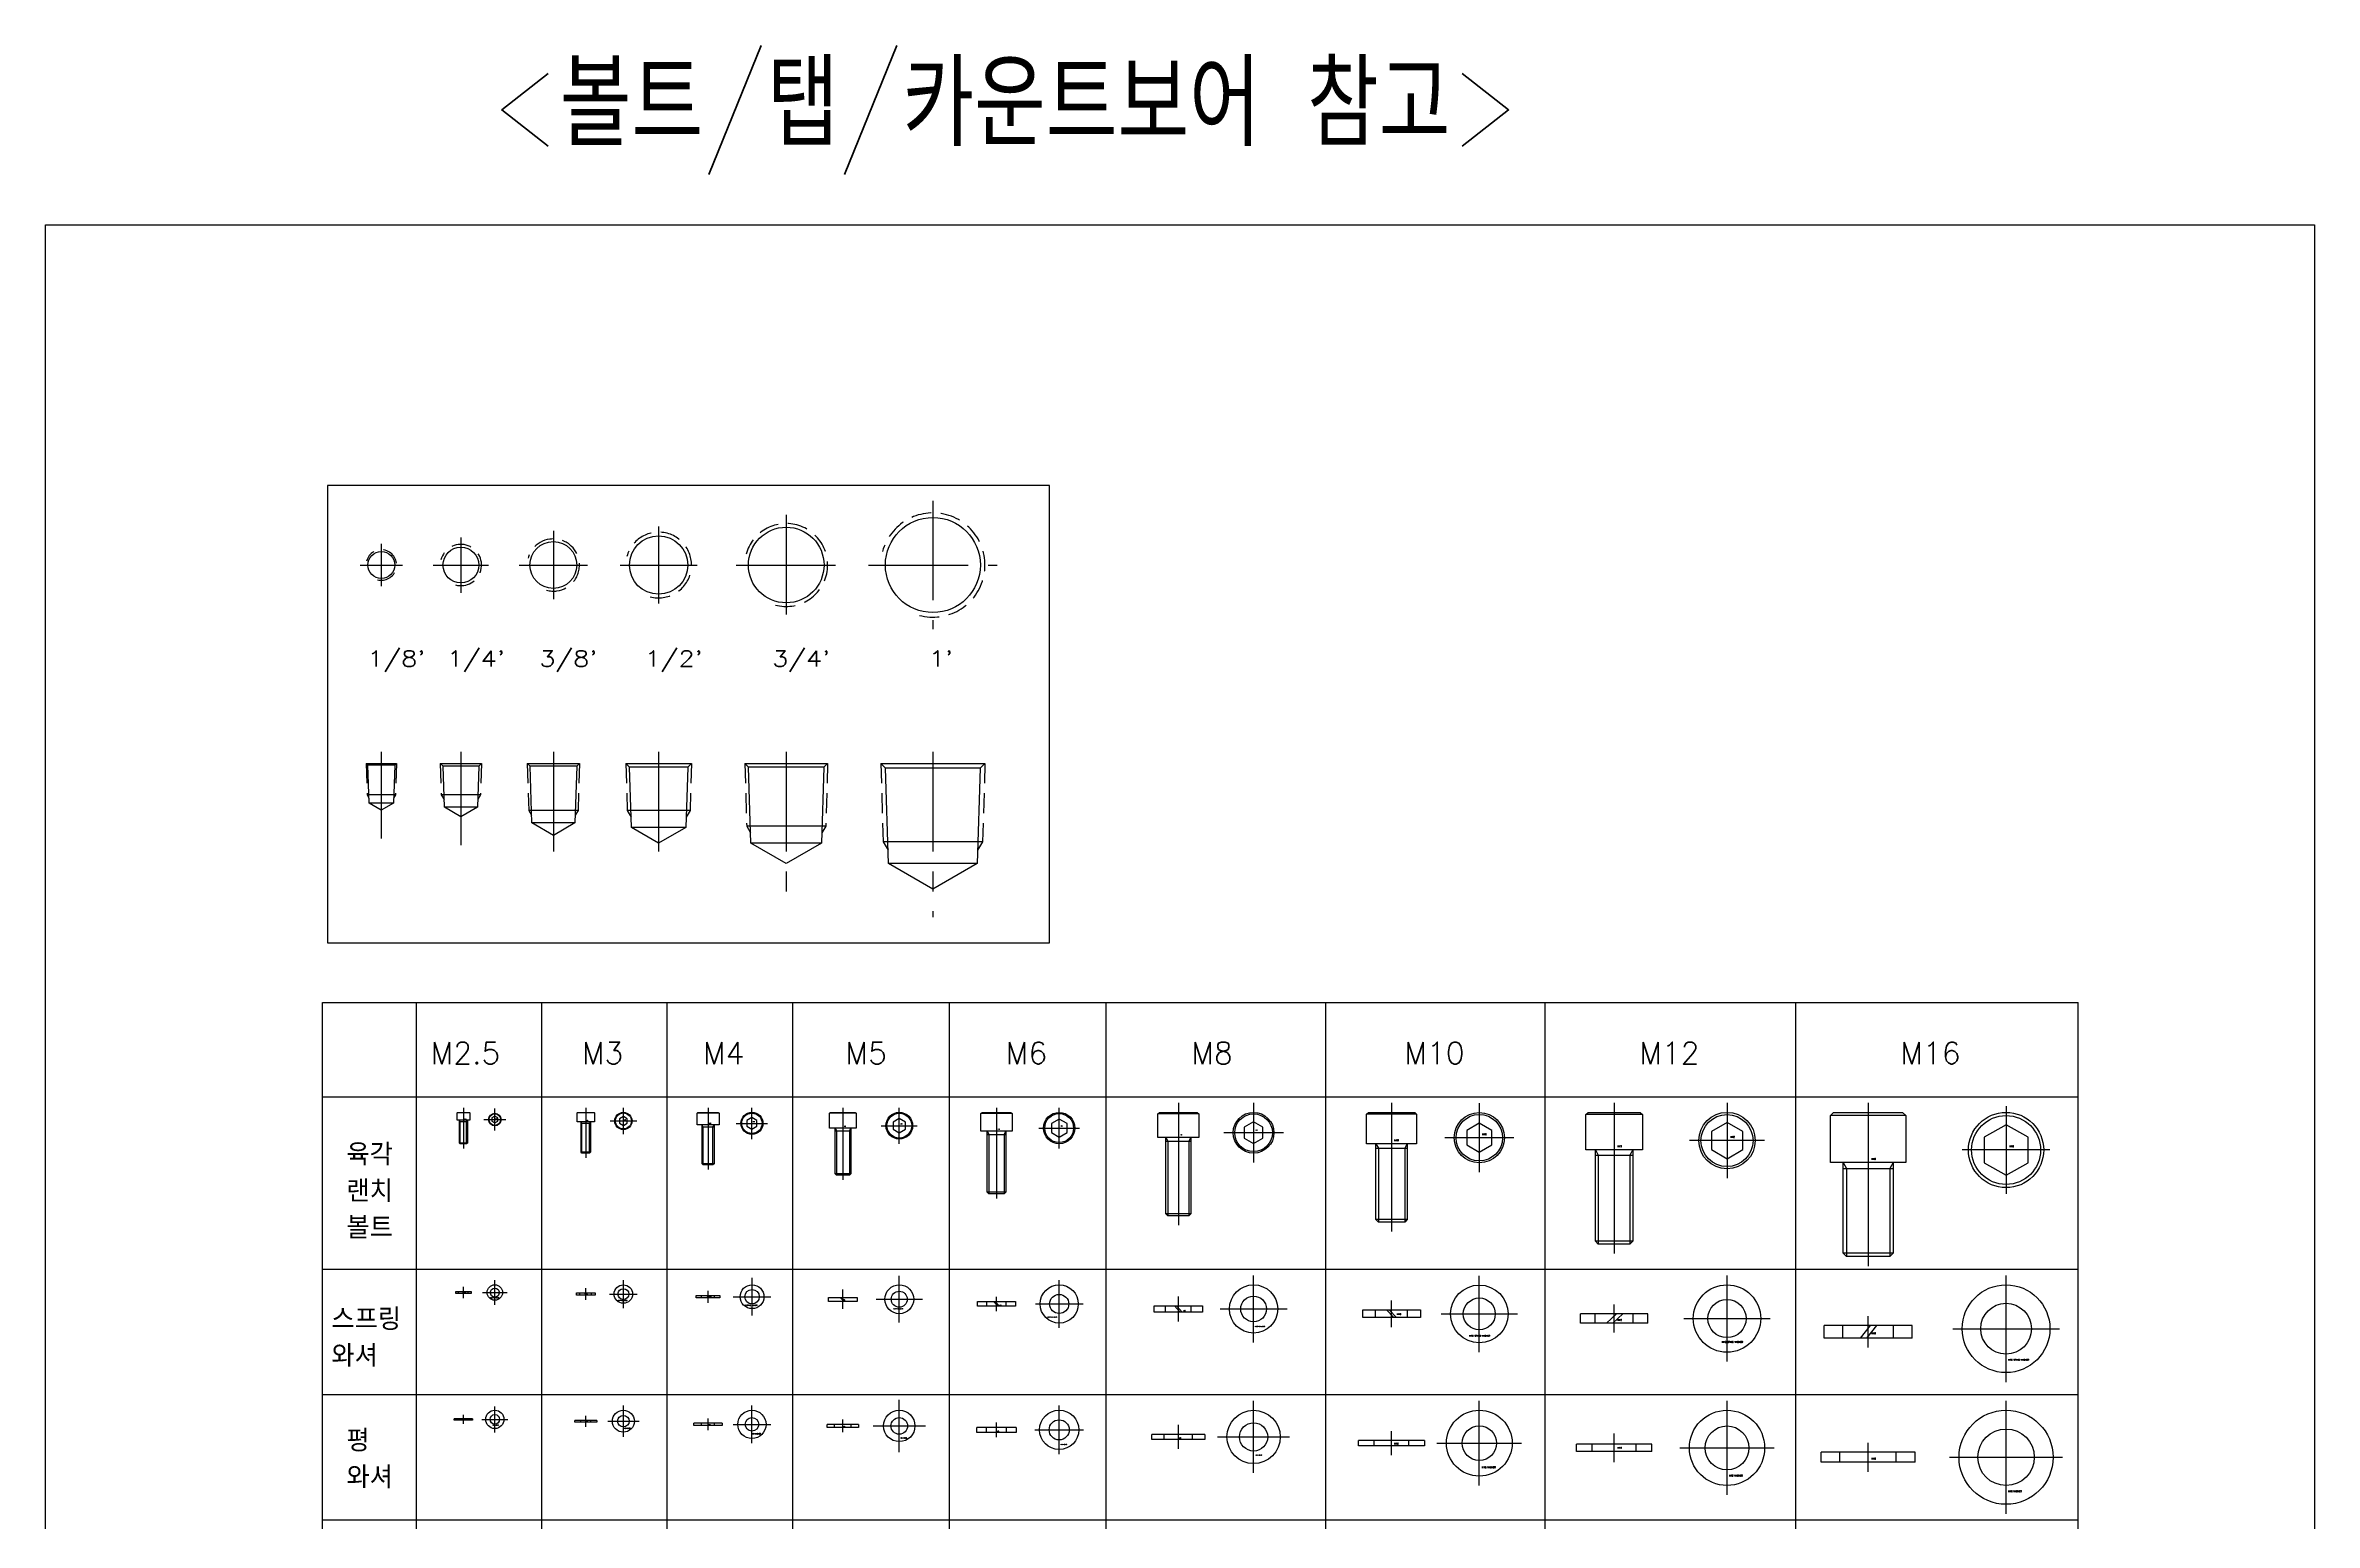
# Model space of a CAD drawing. Header units: millimetres. Extents: x 2498 to 3222, y 4861 to 5803.
# Drawn here: x 2498 to 3222, y 5332 to 5803 of the extents above; entities that cross this region are included whole.
import ezdxf

# ---------------------------------------------------------------- set-up
doc = ezdxf.new("R2010")
doc.units = ezdxf.units.MM
for name, pattern in [('CENTER', [50.8, 31.75, -6.35, 6.35, -6.35]), ('HIDDEN', [9.525, 6.35, -3.175]), ('PHANTOM', [63.5, 31.75, -6.35, 6.35, -6.35, 6.35, -6.35])]:
    doc.linetypes.add(name, pattern=pattern)
for name, color, linetype in [('1', 220, 'CENTER'), ('3', 223, 'HIDDEN'), ('4', 3, 'PHANTOM')]:
    doc.layers.add(name, color=color, linetype=linetype)
doc.styles.get("Standard").update_dxf_attribs({"font": 'romans.shx', "bigfont": 'whgtxt.shx'})

# ---------------------------------------------------------------- blocks, each defined once
blk = doc.blocks.new("1-8'")
blk.add_circle((0, 0), 4.28)
at = {"layer": '1'}
for p, q in [((-6.74, 0), (6.74, 0)), ((0, 6.74), (0, -6.74))]:
    blk.add_line(p, q, dxfattribs=at)
at = {"layer": '3'}
blk.add_arc((0, 0), 4.86, 255, 165, dxfattribs=at)
blk = doc.blocks.new("1-4'")
blk.add_circle((0, 0), 5.72)
at = {"layer": '1'}
for p, q in [((0, 8.83), (0, -8.83)), ((-8.83, 0), (8.83, 0))]:
    blk.add_line(p, q, dxfattribs=at)
at = {"layer": '3'}
blk.add_arc((0, 0), 6.58, 255, 165, dxfattribs=at)
blk = doc.blocks.new("3-8'")
blk.add_circle((0, 0), 7.47)
at = {"layer": '1'}
for p, q in [((0, 10.92), (0, -10.92)), ((-10.92, 0), (10.92, 0))]:
    blk.add_line(p, q, dxfattribs=at)
at = {"layer": '3'}
blk.add_arc((0, 0), 8.33, 255, 165, dxfattribs=at)
blk = doc.blocks.new("1-2'")
blk.add_circle((0, 0), 9.32)
at = {"layer": '1'}
for p, q in [((0, 12.27), (0, -12.27)), ((-12.27, 0), (12.27, 0))]:
    blk.add_line(p, q, dxfattribs=at)
at = {"layer": '3'}
blk.add_arc((0, 0), 10.48, 255, 165, dxfattribs=at)
blk = doc.blocks.new("3-4'")
blk.add_circle((0, 0), 12.06)
at = {"layer": '1'}
for p, q in [((0, 16), (0, -16)), ((-16, 0), (16, 0))]:
    blk.add_line(p, q, dxfattribs=at)
at = {"layer": '3'}
blk.add_arc((0, 0), 13.22, 255, 165, dxfattribs=at)
blk = doc.blocks.new("1'")
blk.add_circle((0, 0), 15.15)
at = {"layer": '1'}
for p, q in [((0, 20.5), (0, -20.5)), ((-20.5, 0), (20.5, 0))]:
    blk.add_line(p, q, dxfattribs=at)
at = {"layer": '3'}
blk.add_arc((0, 0), 16.62, 255, 165, dxfattribs=at)

msp = doc.modelspace()

# ---------------------------------------------------------------- linework, layer by layer
at = {"color": 8}
for p, q in [((2588.09098, 5662.77815), (2588.09098, 5516.88523)), ((2818.34487, 5662.77815), (2588.09098, 5662.77815)), ((2818.34487, 5516.88523), (2818.34487, 5662.77815)), ((2588.09098, 5516.88523), (2818.34487, 5516.88523)), ((2586.43952, 5497.83639), (3146.43952, 5497.83639)), ((2586.43952, 4920.33639), (2586.43952, 5497.83639)), ((2616.43952, 4920.33639), (2616.43952, 5497.83639)), ((2656.43952, 4920.33639), (2656.43952, 5497.83639)), ((2696.43952, 4920.33639), (2696.43952, 5497.83639)), ((2736.43952, 4920.33639), (2736.43952, 5497.83639)), ((2786.43952, 4920.33639), (2786.43952, 5497.83639)), ((2836.43952, 4920.33639), (2836.43952, 5497.83639)), ((2906.43952, 4920.33639), (2906.43952, 5497.83639)), ((2976.43952, 4920.33639), (2976.43952, 5497.83639)), ((3056.43952, 4920.33639), (3056.43952, 5497.83639)), ((3146.43952, 4920.33639), (3146.43952, 5497.83639)), ((2586.43952, 5467.83639), (3146.43952, 5467.83639)), ((2586.43952, 5412.83639), (3146.43952, 5412.83639)), ((2586.43952, 5372.83639), (3146.43952, 5372.83639)), ((2586.43952, 5332.83639), (3146.43952, 5332.83639))]:
    msp.add_line(p, q, dxfattribs=at)
for p, q in [((2600.3719, 5574.14355), (2610.0999, 5574.14355)), ((2609.50016, 5573.54381), (2600.97164, 5573.54381)), ((2624.04234, 5574.14355), (2637.19934, 5574.14355)), ((2636.31573, 5573.25994), (2624.92595, 5573.25994)), ((2651.77341, 5574.14355), (2668.43541, 5574.14355)), ((2667.5518, 5573.25994), (2652.65702, 5573.25994)), ((2683.20896, 5574.14355), (2704.16396, 5574.14355)), ((2721.15135, 5574.14355), (2747.59235, 5574.14355)), ((2764.52666, 5574.14355), (2797.77566, 5574.14355)), ((2702.96447, 5572.94407), (2684.40844, 5572.94407)), ((2746.39287, 5572.94407), (2722.35083, 5572.94407)), ((2796.24895, 5572.61684), (2766.05337, 5572.61684)), ((2609.7874, 5564.14355), (2600.6844, 5564.14355)), ((2609.12136, 5561.42212), (2601.35044, 5561.42212)), ((2636.88684, 5564.14355), (2624.35484, 5564.14355)), ((2635.90551, 5560.13302), (2625.33617, 5560.13302)), ((2667.96666, 5559.14355), (2652.24216, 5559.14355)), ((2703.69521, 5559.14355), (2683.67771, 5559.14355)), ((2666.98533, 5555.13302), (2653.22349, 5555.13302)), ((2702.36312, 5553.70069), (2685.0098, 5553.70069)), ((2746.96735, 5554.14355), (2721.77635, 5554.14355)), ((2745.63526, 5548.70069), (2723.10844, 5548.70069)), ((2796.99441, 5549.14355), (2765.30791, 5549.14355)), ((2795.29894, 5542.21628), (2767.00339, 5542.21628)), ((2629.43952, 5462.66972), (2629.60619, 5462.83639)), ((2633.43952, 5462.66972), (2629.43952, 5462.66972)), ((2629.43952, 5460.33639), (2629.43952, 5462.66972)), ((2633.43952, 5460.33639), (2629.43952, 5460.33639)), ((2629.60619, 5462.83639), (2633.27286, 5462.83639)), ((2630.18952, 5453.06192), (2630.18952, 5460.33639)), ((2632.68952, 5459.86242), (2630.18952, 5459.86242)), ((2632.68952, 5460.33639), (2632.68952, 5453.06192)), ((2633.27286, 5462.83639), (2633.43952, 5462.66972)), ((2633.43952, 5462.66972), (2633.43952, 5460.33639)), ((2641.43952, 5461.59381), (2640.53043, 5461.07018)), ((2640.53043, 5461.07018), (2640.53043, 5460.01927)), ((2640.53043, 5460.01927), (2641.43952, 5459.49563)), ((2642.34861, 5461.07018), (2641.43952, 5461.59381)), ((2641.43952, 5459.49563), (2642.34861, 5460.01927)), ((2642.34861, 5460.01927), (2642.34861, 5461.07018)), ((2667.68952, 5462.63639), (2667.88952, 5462.83639)), ((2673.18952, 5462.63639), (2667.68952, 5462.63639)), ((2667.68952, 5459.83639), (2667.68952, 5462.63639)), ((2673.18952, 5459.83639), (2667.68952, 5459.83639)), ((2667.88952, 5462.83639), (2672.98952, 5462.83639)), ((2668.93952, 5450.10702), (2668.93952, 5459.83639)), ((2671.93952, 5459.26763), (2668.93952, 5459.26763)), ((2671.93952, 5459.83639), (2671.93952, 5450.10702)), ((2672.98952, 5462.83639), (2673.18952, 5462.63639)), ((2673.18952, 5462.63639), (2673.18952, 5459.83639)), ((2682.43952, 5461.52889), (2681.18952, 5460.80889)), ((2681.18952, 5460.80889), (2681.18952, 5459.36389)), ((2681.18952, 5459.36389), (2682.43952, 5458.64389)), ((2683.68952, 5460.80889), (2682.43952, 5461.52889)), ((2682.43952, 5458.64389), (2683.68952, 5459.36389)), ((2683.68952, 5459.36389), (2683.68952, 5460.80889)), ((2705.93952, 5462.58184), (2706.19407, 5462.83639)), ((2705.93952, 5458.83639), (2705.93952, 5462.58184)), ((2712.93952, 5462.58184), (2705.93952, 5462.58184)), ((2712.93952, 5458.83639), (2705.93952, 5458.83639)), ((2706.19407, 5462.83639), (2712.68498, 5462.83639)), ((2707.53043, 5446.45356), (2707.53043, 5458.83639)), ((2711.34861, 5458.11251), (2707.53043, 5458.11251)), ((2711.34861, 5458.83639), (2711.34861, 5446.45356)), ((2712.68498, 5462.83639), (2712.93952, 5462.58184)), ((2712.93952, 5462.58184), (2712.93952, 5458.83639)), ((2723.43952, 5461.1723), (2721.84861, 5460.25593)), ((2721.84861, 5460.25593), (2721.84861, 5458.41684)), ((2721.84861, 5458.41684), (2723.43952, 5457.50048)), ((2725.03043, 5460.25593), (2723.43952, 5461.1723)), ((2723.43952, 5457.50048), (2725.03043, 5458.41684)), ((2725.03043, 5458.41684), (2725.03043, 5460.25593)), ((2748.18952, 5462.53639), (2748.48952, 5462.83639)), ((2756.68952, 5462.53639), (2748.18952, 5462.53639)), ((2748.18952, 5457.83639), (2748.18952, 5462.53639)), ((2756.68952, 5457.83639), (2748.18952, 5457.83639)), ((2748.48952, 5462.83639), (2756.38952, 5462.83639)), ((2749.93952, 5443.2694), (2749.93952, 5457.83639)), ((2754.93952, 5457.83639), (2754.93952, 5443.2694)), ((2756.38952, 5462.83639), (2756.68952, 5462.53639)), ((2756.68952, 5462.53639), (2756.68952, 5457.83639)), ((2770.43952, 5460.89439), (2768.43952, 5459.74239)), ((2768.43952, 5459.74239), (2768.43952, 5457.43039)), ((2768.43952, 5457.43039), (2770.43952, 5456.27839)), ((2772.43952, 5459.74239), (2770.43952, 5460.89439)), ((2770.43952, 5456.27839), (2772.43952, 5457.43039)), ((2772.43952, 5457.43039), (2772.43952, 5459.74239)), ((2796.43952, 5462.43639), (2796.83952, 5462.83639)), ((2806.43952, 5462.43639), (2796.43952, 5462.43639)), ((2796.43952, 5456.83639), (2796.43952, 5462.43639)), ((2796.83952, 5462.83639), (2806.03952, 5462.83639)), ((2806.03952, 5462.83639), (2806.43952, 5462.43639)), ((2806.43952, 5462.43639), (2806.43952, 5456.83639)), ((2821.43952, 5460.72139), (2818.93952, 5459.28139)), ((2818.93952, 5459.28139), (2818.93952, 5456.39139)), ((2823.93952, 5459.28139), (2821.43952, 5460.72139)), ((2823.93952, 5456.39139), (2823.93952, 5459.28139)), ((2852.93952, 5462.33639), (2853.43952, 5462.83639)), ((2865.93952, 5462.33639), (2852.93952, 5462.33639)), ((2852.93952, 5454.83639), (2852.93952, 5462.33639)), ((2853.43952, 5462.83639), (2865.43952, 5462.83639)), ((2865.43952, 5462.83639), (2865.93952, 5462.33639)), ((2865.93952, 5462.33639), (2865.93952, 5454.83639)), ((2883.43952, 5459.79839), (2880.43952, 5458.07039)), ((2880.43952, 5458.07039), (2880.43952, 5454.60239)), ((2886.43952, 5458.07039), (2883.43952, 5459.79839)), ((2886.43952, 5454.60239), (2886.43952, 5458.07039)), ((2919.43952, 5462.23639), (2920.03952, 5462.83639)), ((2935.43952, 5462.23639), (2919.43952, 5462.23639)), ((2919.43952, 5452.83639), (2919.43952, 5462.23639)), ((2920.03952, 5462.83639), (2934.83952, 5462.83639)), ((2934.83952, 5462.83639), (2935.43952, 5462.23639)), ((2935.43952, 5462.23639), (2935.43952, 5452.83639)), ((2955.43634, 5459.37266), (2951.43634, 5457.06866)), ((2959.43634, 5457.06866), (2955.43634, 5459.37266)), ((2989.43952, 5462.13639), (2990.13952, 5462.83639)), ((3007.43952, 5462.13639), (2989.43952, 5462.13639)), ((2989.43952, 5450.83639), (2989.43952, 5462.13639)), ((2990.13952, 5462.83639), (3006.73952, 5462.83639)), ((3006.73952, 5462.83639), (3007.43952, 5462.13639)), ((3007.43952, 5462.13639), (3007.43952, 5450.83639)), ((3034.43952, 5459.60639), (3029.43952, 5456.72639)), ((3039.43952, 5456.72639), (3034.43952, 5459.60639)), ((3067.43952, 5461.83639), (3068.43952, 5462.83639)), ((3091.43952, 5461.83639), (3067.43952, 5461.83639)), ((3067.43952, 5446.83639), (3067.43952, 5461.83639)), ((3068.43952, 5462.83639), (3090.43952, 5462.83639)), ((3090.43952, 5462.83639), (3091.43952, 5461.83639)), ((3091.43952, 5461.83639), (3091.43952, 5446.83639)), ((3123.43952, 5458.91439), (3116.43952, 5454.88239)), ((3130.43952, 5454.88239), (3123.43952, 5458.91439)), ((2632.68952, 5453.06192), (2630.18952, 5453.06192)), ((2630.43309, 5452.83639), (2630.18952, 5453.06192)), ((2632.44592, 5452.83639), (2630.43309, 5452.83639)), ((2632.68952, 5453.06192), (2632.44592, 5452.83639)), ((2671.93952, 5450.10702), (2668.93952, 5450.10702)), ((2669.21016, 5449.83639), (2668.93952, 5450.10702)), ((2671.93952, 5450.10702), (2671.66889, 5449.83639)), ((2754.93952, 5456.88637), (2749.93952, 5456.88637)), ((2806.43952, 5456.83639), (2796.43952, 5456.83639)), ((2798.43952, 5437.37766), (2798.43952, 5456.83639)), ((2804.43952, 5455.64886), (2798.43952, 5455.64886)), ((2804.43952, 5456.83639), (2804.43952, 5437.37766)), ((2818.93952, 5456.39139), (2821.43952, 5454.95139)), ((2821.43952, 5454.95139), (2823.93952, 5456.39139)), ((2865.93952, 5454.83639), (2852.93952, 5454.83639)), ((2855.43952, 5430.51297), (2855.43952, 5454.83639)), ((2855.43952, 5453.66451), (2863.43952, 5453.66451)), ((2863.43952, 5454.83639), (2863.43952, 5430.51297)), ((2880.43952, 5454.60239), (2883.43952, 5452.87439)), ((2883.43952, 5452.87439), (2886.43952, 5454.60239)), ((2935.43952, 5452.83639), (2919.43952, 5452.83639)), ((2922.43952, 5428.64829), (2922.43952, 5452.83639)), ((2922.43952, 5451.43014), (2932.43952, 5451.43014)), ((2932.43952, 5452.83639), (2932.43952, 5428.64829)), ((2951.43634, 5457.06866), (2951.43634, 5452.44466)), ((2951.43634, 5452.44466), (2955.43634, 5450.14066)), ((2955.43634, 5450.14066), (2959.43634, 5452.44466)), ((2959.43634, 5452.44466), (2959.43634, 5457.06866)), ((3007.43952, 5450.83639), (2989.43952, 5450.83639)), ((2992.43952, 5421.7836), (2992.43952, 5450.83639)), ((3004.43952, 5450.83639), (3004.43952, 5421.7836)), ((3029.43952, 5456.72639), (3029.43952, 5450.94639)), ((3029.43952, 5450.94639), (3034.43952, 5448.06639)), ((3034.43952, 5448.06639), (3039.43952, 5450.94639)), ((3039.43952, 5450.94639), (3039.43952, 5456.72639)), ((3116.43952, 5454.88239), (3116.43952, 5446.79039)), ((3130.43952, 5446.79039), (3130.43952, 5454.88239)), ((2671.66889, 5449.83639), (2669.21016, 5449.83639)), ((2711.34861, 5446.45356), (2707.53043, 5446.45356)), ((2707.87487, 5446.10912), (2707.53043, 5446.45356)), ((2711.00417, 5446.10912), (2707.87487, 5446.10912)), ((2711.34861, 5446.45356), (2711.00417, 5446.10912)), ((2750.37253, 5442.83639), (2749.93952, 5443.2694)), ((2754.93952, 5443.2694), (2749.93952, 5443.2694)), ((2754.50651, 5442.83639), (2750.37253, 5442.83639)), ((2754.93952, 5443.2694), (2754.50651, 5442.83639)), ((2992.43952, 5449.19576), (3004.43952, 5449.19576)), ((3091.43952, 5446.83639), (3067.43952, 5446.83639)), ((3071.43952, 5417.91892), (3071.43952, 5446.83639)), ((3071.43952, 5444.96139), (3087.43952, 5444.96139)), ((3087.43952, 5446.83639), (3087.43952, 5417.91892)), ((3116.43952, 5446.79039), (3123.43952, 5442.75839)), ((3123.43952, 5442.75839), (3130.43952, 5446.79039)), ((2798.98079, 5436.83639), (2798.43952, 5437.37766)), ((2804.43952, 5437.37766), (2798.43952, 5437.37766)), ((2803.89826, 5436.83639), (2798.98079, 5436.83639)), ((2804.43952, 5437.37766), (2803.89826, 5436.83639)), ((2863.43952, 5430.51297), (2855.43952, 5430.51297)), ((2856.1161, 5429.83639), (2855.43952, 5430.51297)), ((2862.76294, 5429.83639), (2856.1161, 5429.83639)), ((2863.43952, 5430.51297), (2862.76294, 5429.83639)), ((2932.43952, 5428.64829), (2922.43952, 5428.64829)), ((2923.25142, 5427.83639), (2922.43952, 5428.64829)), ((2932.43952, 5428.64829), (2931.62762, 5427.83639)), ((2931.62762, 5427.83639), (2923.25142, 5427.83639)), ((2993.38674, 5420.83639), (2992.43952, 5421.7836)), ((3004.43952, 5421.7836), (2992.43952, 5421.7836)), ((3004.43952, 5421.7836), (3003.49231, 5420.83639)), ((3003.49231, 5420.83639), (2993.38674, 5420.83639)), ((3087.43952, 5417.91892), (3071.43952, 5417.91892)), ((3072.52205, 5416.83639), (3071.43952, 5417.91892)), ((3086.35699, 5416.83639), (3072.52205, 5416.83639)), ((3087.43952, 5417.91892), (3086.35699, 5416.83639)), ((2628.98119, 5405.08639), (2628.98119, 5405.66972)), ((2628.98119, 5405.66972), (2633.89786, 5405.66972)), ((2633.89786, 5405.08639), (2628.98119, 5405.08639)), ((2631.63397, 5405.08639), (2631.05063, 5405.66972)), ((2631.82841, 5405.08639), (2631.24508, 5405.66972)), ((2633.89786, 5405.66972), (2633.89786, 5405.08639)), ((2667.48952, 5404.53639), (2667.48952, 5405.23639)), ((2667.48952, 5405.23639), (2673.38952, 5405.23639)), ((2673.38952, 5404.53639), (2667.48952, 5404.53639)), ((2670.67286, 5404.53639), (2669.97286, 5405.23639)), ((2670.90619, 5404.53639), (2670.20619, 5405.23639)), ((2673.38952, 5405.23639), (2673.38952, 5404.53639)), ((2705.63952, 5404.43639), (2713.23952, 5404.43639)), ((2705.63952, 5403.63639), (2705.63952, 5404.43639)), ((2713.23952, 5403.63639), (2705.63952, 5403.63639)), ((2709.70619, 5403.63639), (2708.90619, 5404.43639)), ((2709.97286, 5403.63639), (2709.17286, 5404.43639)), ((2713.23952, 5404.43639), (2713.23952, 5403.63639)), ((2747.83952, 5403.81972), (2757.03952, 5403.81972)), ((2747.83952, 5402.51972), (2747.83952, 5403.81972)), ((2757.03952, 5402.51972), (2747.83952, 5402.51972)), ((2752.87286, 5402.51972), (2751.57286, 5403.81972)), ((2753.30619, 5402.51972), (2752.00619, 5403.81972)), ((2757.03952, 5403.81972), (2757.03952, 5402.51972)), ((2795.33952, 5402.48639), (2807.53952, 5402.48639)), ((2795.33952, 5400.98639), (2795.33952, 5402.48639)), ((2807.53952, 5400.98639), (2795.33952, 5400.98639)), ((2801.90619, 5400.98639), (2800.50619, 5402.48639)), ((2802.37286, 5400.98639), (2800.97286, 5402.48639)), ((2807.53952, 5402.48639), (2807.53952, 5400.98639)), ((2851.73952, 5401.13639), (2867.13952, 5401.13639)), ((2851.73952, 5399.13639), (2851.73952, 5401.13639)), ((2860.06174, 5399.13639), (2858.19508, 5401.13639)), ((2860.68397, 5399.13639), (2858.8173, 5401.13639)), ((2867.13952, 5401.13639), (2867.13952, 5399.13639)), ((2918.23952, 5399.88639), (2936.63952, 5399.88639)), ((2918.23952, 5397.38639), (2918.23952, 5399.88639)), ((2928.2173, 5397.38639), (2925.88397, 5399.88639)), ((2928.99508, 5397.38639), (2926.66174, 5399.88639)), ((2936.63952, 5399.88639), (2936.63952, 5397.38639)), ((2867.13952, 5399.13639), (2851.73952, 5399.13639)), ((2936.63952, 5397.38639), (2918.23952, 5397.38639)), ((3009.18952, 5398.58639), (2987.68952, 5398.58639)), ((2987.68952, 5395.58639), (2987.68952, 5398.58639)), ((3009.18952, 5395.58639), (2987.68952, 5395.58639)), ((2995.99957, 5395.58639), (2999.19957, 5398.58639)), ((2997.97947, 5395.58639), (3001.17947, 5398.58639)), ((3009.18952, 5395.58639), (3009.18952, 5398.58639)), ((3093.43952, 5394.83639), (3065.43952, 5394.83639)), ((3065.43952, 5390.83639), (3065.43952, 5394.83639)), ((3076.99957, 5390.83639), (3080.19957, 5394.83639)), ((3078.97947, 5390.83639), (3082.17947, 5394.83639)), ((3093.43952, 5390.83639), (3093.43952, 5394.83639)), ((3093.43952, 5390.83639), (3065.43952, 5390.83639)), ((2628.52286, 5364.71139), (2628.52286, 5365.12806)), ((2634.35619, 5365.12806), (2628.52286, 5365.12806)), ((2634.35619, 5364.71139), (2628.52286, 5364.71139)), ((2634.35619, 5365.12806), (2634.35619, 5364.71139)), ((2666.93952, 5364.08639), (2666.93952, 5364.58639)), ((2673.93952, 5364.58639), (2666.93952, 5364.58639)), ((2673.93952, 5364.08639), (2666.93952, 5364.08639)), ((2673.93952, 5364.58639), (2673.93952, 5364.08639)), ((2713.93952, 5363.73639), (2704.93952, 5363.73639)), ((2704.93952, 5362.93639), (2704.93952, 5363.73639)), ((2713.93952, 5363.73639), (2713.93952, 5362.93639)), ((2757.43952, 5363.33639), (2747.43952, 5363.33639)), ((2747.43952, 5362.33639), (2747.43952, 5363.33639)), ((2757.43952, 5363.33639), (2757.43952, 5362.33639)), ((2713.93952, 5362.93639), (2704.93952, 5362.93639)), ((2757.43952, 5362.33639), (2747.43952, 5362.33639)), ((2807.68952, 5362.38639), (2795.18952, 5362.38639)), ((2795.18952, 5360.78639), (2795.18952, 5362.38639)), ((2807.68952, 5360.78639), (2795.18952, 5360.78639)), ((2807.68952, 5362.38639), (2807.68952, 5360.78639)), ((2867.93952, 5360.13639), (2850.93952, 5360.13639)), ((2850.93952, 5358.53639), (2850.93952, 5360.13639)), ((2867.93952, 5358.53639), (2850.93952, 5358.53639)), ((2867.93952, 5360.13639), (2867.93952, 5358.53639)), ((2937.93952, 5358.16972), (2916.93952, 5358.16972)), ((2916.93952, 5356.50306), (2916.93952, 5358.16972)), ((2937.93952, 5356.50306), (2916.93952, 5356.50306)), ((2937.93952, 5358.16972), (2937.93952, 5356.50306)), ((3010.43952, 5356.98639), (2986.43952, 5356.98639)), ((2986.43952, 5354.68639), (2986.43952, 5356.98639)), ((3010.43952, 5354.68639), (3010.43952, 5356.98639)), ((3010.43952, 5354.68639), (2986.43952, 5354.68639)), ((3094.43952, 5354.43639), (3064.43952, 5354.43639)), ((3064.43952, 5351.23639), (3064.43952, 5354.43639)), ((3094.43952, 5351.23639), (3064.43952, 5351.23639)), ((3094.43952, 5351.23639), (3094.43952, 5354.43639))]:
    msp.add_line(p, q)
msp.add_lwpolyline([(2498.09085, 5745.87219), (3221.84988, 5745.87219), (3221.84988, 4861.46197), (2498.09085, 4861.46197)], close=True)
for points in [[(2610.0999, 5574.14355), (2609.50016, 5573.54381), (2609.12136, 5561.42212), (2605.2359, 5559.17885), (2601.35044, 5561.42212), (2600.97164, 5573.54381), (2600.3719, 5574.14355)], [(2637.19934, 5574.14355), (2636.31573, 5573.25994), (2635.90551, 5560.13302), (2630.62084, 5557.08192), (2625.33617, 5560.13302), (2624.92595, 5573.25994), (2624.04234, 5574.14355)], [(2668.43541, 5574.14355), (2667.5518, 5573.25994), (2666.98533, 5555.13302), (2660.10441, 5551.16032), (2653.22349, 5555.13302), (2652.65702, 5573.25994), (2651.77341, 5574.14355)], [(2704.16396, 5574.14355), (2702.96447, 5572.94407), (2702.36312, 5553.70069), (2693.68646, 5548.69122), (2685.0098, 5553.70069), (2684.40844, 5572.94407), (2683.20896, 5574.14355)], [(2747.59235, 5574.14355), (2746.39287, 5572.94407), (2745.63526, 5548.70069), (2734.37185, 5542.19776), (2723.10844, 5548.70069), (2722.35083, 5572.94407), (2721.15135, 5574.14355)], [(2797.77566, 5574.14355), (2796.24895, 5572.61684), (2795.29894, 5542.21628), (2781.15116, 5534.04806), (2767.00339, 5542.21628), (2766.05337, 5572.61684), (2764.52666, 5574.14355)]]:
    msp.add_lwpolyline(points)
for centre, radius in [((2641.43952, 5460.54472), 2), ((2641.43952, 5460.54472), 1.85455), ((2682.43952, 5460.08639), 2.75), ((2682.43952, 5460.08639), 2.55), ((2723.43952, 5459.33639), 3.5), ((2723.43952, 5459.33639), 3.24545), ((2770.43952, 5458.58639), 4.25), ((2770.43952, 5458.58639), 3.95), ((2821.43952, 5457.83639), 5), ((2821.43952, 5457.83639), 4.6), ((2883.43952, 5456.33639), 6.5), ((2883.43952, 5456.33639), 6), ((2955.43634, 5454.75666), 8), ((2955.43634, 5454.75666), 7.4), ((3034.43952, 5453.83639), 9), ((3034.43952, 5453.83639), 8.3), ((3123.43952, 5450.83639), 12), ((3123.43952, 5450.83639), 11), ((2641.43952, 5405.37806), 2.45833), ((2641.43952, 5405.37806), 1.43789), ((2682.43952, 5404.88639), 2.95), ((2682.43952, 5404.88639), 1.72547), ((2723.48727, 5404.03639), 3.8), ((2770.43952, 5403.23639), 4.6), ((2821.43952, 5401.73639), 6.1), ((2883.43952, 5400.13639), 7.7), ((2955.43634, 5398.55666), 9.2), ((3034.43952, 5397.08639), 10.75), ((3123.43952, 5393.83639), 14), ((2723.48727, 5404.03639), 2.3), ((2770.43952, 5403.23639), 2.55), ((2821.43952, 5401.73639), 3.05), ((2883.43952, 5400.13639), 4.1), ((2955.43634, 5398.55666), 5.1), ((3034.43952, 5397.08639), 6.1), ((3123.43952, 5393.83639), 8.1), ((2641.43952, 5364.91972), 2.91667), ((2641.43952, 5364.91972), 1.52778), ((2682.43952, 5364.33639), 3.5), ((2682.43952, 5364.33639), 1.83333), ((2723.43952, 5363.33639), 4.5), ((2723.43952, 5363.33639), 2.15), ((2770.43952, 5362.83639), 5), ((2770.43952, 5362.83639), 2.65), ((2821.43952, 5361.58639), 6.25), ((2821.43952, 5361.58639), 3.2), ((2883.43952, 5359.33639), 8.5), ((2883.43952, 5359.33639), 4.5), ((2955.43634, 5357.33639), 10.5), ((3034.43952, 5355.83639), 12), ((3123.43952, 5352.83639), 15), ((2955.43634, 5357.33639), 5.5), ((3034.43952, 5355.83639), 7), ((3123.43952, 5352.83639), 9)]:
    msp.add_circle(centre, radius)
at = {"layer": '1'}
for p, q in [((2605.2359, 5577.77865), (2605.2359, 5550.17885)), ((2630.62084, 5577.77865), (2630.62084, 5548.08192)), ((2660.10441, 5577.77865), (2660.10441, 5542.16032)), ((2693.68646, 5577.77865), (2693.68646, 5539.69122)), ((2734.37185, 5577.77865), (2734.37185, 5533.19776)), ((2781.15116, 5577.77865), (2781.15116, 5525.04806)), ((2631.43952, 5403.58639), (2631.43952, 5407.16972)), ((2670.43952, 5403.03639), (2670.43952, 5406.73639)), ((2709.43952, 5402.13639), (2709.43952, 5405.93639)), ((2631.43952, 5363.46139), (2631.43952, 5366.37806)), ((2670.43952, 5362.58639), (2670.43952, 5366.08639)), ((2709.43952, 5361.43639), (2709.43952, 5365.23639))]:
    msp.add_line(p, q, dxfattribs=at)
at = {"layer": '1', "ltscale": 5}
for p, q in [((2859.43952, 5465.83639), (2859.43952, 5426.83639)), ((2883.43952, 5465.83639), (2883.43952, 5446.83639)), ((2998.43952, 5465.83639), (2998.43952, 5417.83639)), ((2892.93952, 5456.33639), (2873.93952, 5456.33639)), ((2770.43952, 5354.50306), (2770.43952, 5371.16972)), ((2762.10619, 5362.83639), (2778.77286, 5362.83639))]:
    msp.add_line(p, q, dxfattribs=at)
at = {"layer": '1', "ltscale": 7}
for p, q in [((2927.43952, 5465.83639), (2927.43952, 5424.83639)), ((2955.43634, 5465.75666), (2955.43634, 5443.75666)), ((3034.43952, 5465.83639), (3034.43952, 5441.83639)), ((2966.43634, 5454.75666), (2944.43634, 5454.75666)), ((3046.43952, 5453.83639), (3022.43952, 5453.83639)), ((2955.43634, 5386.35666), (2955.43634, 5410.75666)), ((3034.43952, 5383.33639), (3034.43952, 5410.83639)), ((2943.23634, 5398.55666), (2967.63634, 5398.55666)), ((3020.68952, 5397.08639), (3048.18952, 5397.08639)), ((2955.43634, 5343.83639), (2955.43634, 5370.83639)), ((2941.93634, 5357.33639), (2968.93634, 5357.33639))]:
    msp.add_line(p, q, dxfattribs=at)
at = {"layer": '1', "ltscale": 10}
for p, q in [((3079.43952, 5465.83639), (3079.43952, 5413.83639)), ((3123.43952, 5464.83639), (3123.43952, 5436.83639)), ((3137.43952, 5450.83639), (3109.43952, 5450.83639)), ((3123.43952, 5376.83639), (3123.43952, 5410.83639)), ((3106.43952, 5393.83639), (3140.43952, 5393.83639)), ((3123.43952, 5334.83639), (3123.43952, 5370.83639)), ((3105.43952, 5352.83639), (3141.43952, 5352.83639))]:
    msp.add_line(p, q, dxfattribs=at)
at = {"layer": '1', "linetype": 'ByBlock'}
for p, q in [((2630.43309, 5459.86242), (2630.18952, 5460.33639)), ((2630.43309, 5452.83639), (2630.43309, 5459.86242)), ((2632.44592, 5459.86242), (2632.68952, 5460.33639)), ((2632.44592, 5452.83639), (2632.44592, 5459.86242)), ((2669.21016, 5459.26763), (2668.93952, 5459.73639)), ((2669.21016, 5449.83639), (2669.21016, 5459.26763)), ((2671.66889, 5459.26763), (2671.93952, 5459.73639)), ((2671.66889, 5449.83639), (2671.66889, 5459.26763)), ((2707.87487, 5458.11251), (2707.53043, 5458.70912)), ((2707.87487, 5446.10912), (2707.87487, 5458.11251)), ((2711.00417, 5458.11251), (2711.34861, 5458.70912)), ((2711.00417, 5446.10912), (2711.00417, 5458.11251)), ((2749.93952, 5457.83639), (2750.37253, 5457.08639)), ((2754.93952, 5457.83639), (2754.50651, 5457.08639)), ((2750.37253, 5457.08639), (2750.37253, 5442.83639)), ((2754.50651, 5457.08639), (2754.50651, 5442.83639)), ((2798.43952, 5456.83639), (2798.98079, 5455.89889)), ((2798.98079, 5455.89889), (2798.98079, 5436.83639)), ((2804.43952, 5456.83639), (2803.89826, 5455.89889)), ((2803.89826, 5455.89889), (2803.89826, 5436.83639)), ((2855.43952, 5454.83639), (2856.1161, 5453.66451)), ((2856.1161, 5453.66451), (2856.1161, 5429.83639)), ((2863.43952, 5454.83639), (2862.76294, 5453.66451)), ((2862.76294, 5453.66451), (2862.76294, 5429.83639)), ((2922.43952, 5452.83639), (2923.25142, 5451.43014)), ((2923.25142, 5451.43014), (2923.25142, 5427.83639)), ((2932.43952, 5452.83639), (2931.62762, 5451.43014)), ((2931.62762, 5451.43014), (2931.62762, 5427.83639)), ((2992.43952, 5450.83639), (2993.38674, 5449.19576)), ((3004.43952, 5450.83639), (3003.49231, 5449.19576)), ((2993.38674, 5449.19576), (2993.38674, 5420.83639)), ((3003.49231, 5449.19576), (3003.49231, 5420.83639)), ((3071.43952, 5446.83639), (3072.52205, 5444.96139)), ((3072.52205, 5444.96139), (3072.52205, 5416.83639)), ((3087.43952, 5446.83639), (3086.35699, 5444.96139)), ((3086.35699, 5444.96139), (3086.35699, 5416.83639))]:
    msp.add_line(p, q, dxfattribs=at)
at = {"layer": '1', "ltscale": 2}
for p, q in [((2631.43952, 5464.33639), (2631.43952, 5451.33639)), ((2637.93952, 5460.54472), (2644.93952, 5460.54472)), ((2641.43952, 5457.04472), (2641.43952, 5464.04472)), ((2641.43952, 5401.41972), (2641.43952, 5409.33639)), ((2637.48119, 5405.37806), (2645.39786, 5405.37806)), ((2801.43952, 5399.48639), (2801.43952, 5403.98639)), ((2637.27286, 5364.91972), (2645.60619, 5364.91972)), ((2641.43952, 5360.75306), (2641.43952, 5369.08639)), ((2752.43952, 5360.83639), (2752.43952, 5364.83639)), ((2801.43952, 5359.28639), (2801.43952, 5363.88639))]:
    msp.add_line(p, q, dxfattribs=at)
at = {"layer": '1', "ltscale": 3}
for p, q in [((2670.43952, 5464.33639), (2670.43952, 5448.33639)), ((2678.18952, 5460.08639), (2686.68952, 5460.08639)), ((2682.43952, 5455.83639), (2682.43952, 5464.33639)), ((2682.43952, 5400.43639), (2682.43952, 5409.33639)), ((2677.98952, 5404.88639), (2686.88952, 5404.88639)), ((2752.43952, 5400.15306), (2752.43952, 5406.31972)), ((2677.43952, 5364.33639), (2687.43952, 5364.33639)), ((2682.43952, 5359.33639), (2682.43952, 5369.33639)), ((2859.43952, 5355.53639), (2859.43952, 5363.13639)), ((2927.43952, 5353.50306), (2927.43952, 5361.16972))]:
    msp.add_line(p, q, dxfattribs=at)
at = {"layer": '1', "ltscale": 4}
for p, q in [((2709.43952, 5464.33639), (2709.43952, 5444.60912)), ((2718.43952, 5459.33639), (2728.43952, 5459.33639)), ((2723.43952, 5454.33639), (2723.43952, 5464.33639)), ((2752.43952, 5464.33639), (2752.43952, 5441.33639)), ((2764.68952, 5458.58639), (2776.18952, 5458.58639)), ((2770.43952, 5452.83639), (2770.43952, 5464.33639)), ((2801.43952, 5464.33639), (2801.43952, 5435.33639)), ((2814.93952, 5457.83639), (2827.93952, 5457.83639)), ((2821.43952, 5451.33639), (2821.43952, 5464.33639)), ((2723.48727, 5398.03639), (2723.48727, 5410.03639)), ((2770.43952, 5395.81972), (2770.43952, 5410.65306)), ((2821.43952, 5394.13639), (2821.43952, 5409.33639)), ((2717.48727, 5404.03639), (2729.48727, 5404.03639)), ((2763.02286, 5403.23639), (2777.85619, 5403.23639)), ((2813.83952, 5401.73639), (2829.03952, 5401.73639)), ((2859.43952, 5396.13639), (2859.43952, 5404.13639)), ((2927.43952, 5394.38639), (2927.43952, 5402.88639)), ((2998.43952, 5392.58639), (2998.43952, 5401.58639)), ((3079.43952, 5387.83639), (3079.43952, 5397.83639)), ((2717.43952, 5363.33639), (2729.43952, 5363.33639)), ((2723.43952, 5357.33639), (2723.43952, 5369.33639)), ((2821.43952, 5353.83639), (2821.43952, 5369.33639)), ((2813.68952, 5361.58639), (2829.18952, 5361.58639)), ((2998.43952, 5351.23639), (2998.43952, 5360.43639)), ((3079.43952, 5348.23639), (3079.43952, 5357.43639))]:
    msp.add_line(p, q, dxfattribs=at)
at = {"layer": '1', "ltscale": 6}
for p, q in [((2883.43952, 5389.43639), (2883.43952, 5410.83639)), ((2872.73952, 5400.13639), (2894.13952, 5400.13639)), ((2883.43952, 5347.83639), (2883.43952, 5370.83639)), ((2871.93952, 5359.33639), (2894.93952, 5359.33639))]:
    msp.add_line(p, q, dxfattribs=at)
at = {"layer": '1', "ltscale": 8}
for p, q in [((3034.43952, 5340.83639), (3034.43952, 5370.83639)), ((3019.43952, 5355.83639), (3049.43952, 5355.83639))]:
    msp.add_line(p, q, dxfattribs=at)
at = {"layer": '3'}
for points in [[(2600.3719, 5574.14355), (2600.6844, 5564.14355), (2601.29865, 5563.07964)], [(2610.0999, 5574.14355), (2609.7874, 5564.14355), (2609.17315, 5563.07964)], [(2624.04234, 5574.14355), (2624.35484, 5564.14355), (2625.25982, 5562.57607)], [(2637.19934, 5574.14355), (2636.88684, 5564.14355), (2635.98186, 5562.57607)], [(2651.77341, 5574.14355), (2652.24216, 5559.14355), (2653.14714, 5557.57607)], [(2668.43541, 5574.14355), (2667.96666, 5559.14355), (2667.06168, 5557.57607)], [(2683.20896, 5574.14355), (2683.67771, 5559.14355), (2684.9062, 5557.01574)], [(2704.16396, 5574.14355), (2703.69521, 5559.14355), (2702.46671, 5557.01574)], [(2721.15135, 5574.14355), (2721.77635, 5554.14355), (2723.00485, 5552.01574)], [(2747.59235, 5574.14355), (2746.96735, 5554.14355), (2745.73886, 5552.01574)], [(2764.52666, 5574.14355), (2765.30791, 5549.14355), (2766.87155, 5546.43526)], [(2797.77566, 5574.14355), (2796.99441, 5549.14355), (2795.43078, 5546.43526)]]:
    msp.add_lwpolyline(points, dxfattribs=at)
at = {"layer": '4'}
for p, q in [((2629.89786, 5405.08639), (2629.89786, 5405.66972)), ((2632.98119, 5405.08639), (2632.98119, 5405.66972)), ((2668.58952, 5404.53639), (2668.58952, 5405.23639)), ((2672.28952, 5404.53639), (2672.28952, 5405.23639)), ((2707.38952, 5403.63639), (2707.38952, 5404.43639)), ((2711.48952, 5403.63639), (2711.48952, 5404.43639)), ((2798.38952, 5400.98639), (2798.38952, 5402.48639)), ((2804.48952, 5400.98639), (2804.48952, 5402.48639)), ((2630.10619, 5364.71139), (2630.10619, 5365.12806)), ((2632.77286, 5364.71139), (2632.77286, 5365.12806)), ((2668.83952, 5364.08639), (2668.83952, 5364.58639)), ((2672.03952, 5364.08639), (2672.03952, 5364.58639)), ((2707.38238, 5362.93639), (2707.38238, 5363.73639)), ((2711.49667, 5362.93639), (2711.49667, 5363.73639)), ((2749.78952, 5362.33639), (2749.78952, 5363.33639)), ((2755.08952, 5362.33639), (2755.08952, 5363.33639)), ((2798.23952, 5360.78639), (2798.23952, 5362.38639)), ((2804.63952, 5360.78639), (2804.63952, 5362.38639))]:
    msp.add_line(p, q, dxfattribs=at)
at = {"layer": '4', "color": 3, "ltscale": 2}
for p, q in [((2855.33952, 5399.13639), (2855.33952, 5401.13639)), ((2863.53952, 5399.13639), (2863.53952, 5401.13639)), ((2854.93952, 5358.53639), (2854.93952, 5360.13639)), ((2863.93952, 5358.53639), (2863.93952, 5360.13639))]:
    msp.add_line(p, q, dxfattribs=at)
at = {"layer": '4', "color": 3, "ltscale": 3}
for p, q in [((2922.33952, 5397.38639), (2922.33952, 5399.88639)), ((2932.53952, 5397.38639), (2932.53952, 5399.88639)), ((2921.93952, 5356.50306), (2921.93952, 5358.16972)), ((2932.93952, 5356.50306), (2932.93952, 5358.16972))]:
    msp.add_line(p, q, dxfattribs=at)
at = {"layer": '4', "ltscale": 4}
for p, q in [((2992.33952, 5395.58639), (2992.33952, 5398.58639)), ((3004.53952, 5395.58639), (3004.53952, 5398.58639)), ((3071.33952, 5390.83639), (3071.33952, 5394.83639)), ((3087.53952, 5390.83639), (3087.53952, 5394.83639)), ((2991.43952, 5354.68639), (2991.43952, 5356.98639)), ((3005.43952, 5354.68639), (3005.43952, 5356.98639)), ((3070.43952, 5351.23639), (3070.43952, 5354.43639)), ((3088.43952, 5351.23639), (3088.43952, 5354.43639))]:
    msp.add_line(p, q, dxfattribs=at)

# ---------------------------------------------------------------- block references
for name, p in [("3-4'", (2734.37185, 5637.3952)), ("1'", (2781.15116, 5637.3952)), ("1-4'", (2630.62084, 5637.3952)), ("3-8'", (2660.10441, 5637.3952)), ("1-2'", (2693.68646, 5637.3952)), ("1-8'", (2605.2359, 5637.3952))]:
    msp.add_blockref(name, p)

# ---------------------------------------------------------------- texts
at = {"color": 7, "true_color": 0xffffff, "width": 0.8}
msp.add_text('<볼트/탭/카운트보어 참고>', height=27, dxfattribs=at).set_placement((2639.95496, 5770.97566))
at = {"linetype": 'Continuous', "width": 1.2}
for s, p in [("1/8'", (2600.75409, 5605.05252)), ("1/4'", (2626.13903, 5605.05252)), ("3/8'", (2655.62261, 5605.05252)), ("1/2'", (2689.20465, 5605.05252)), ("3/4'", (2729.89005, 5605.05252)), ("1'", (2779.86059, 5605.05252))]:
    msp.add_text(s, height=5, dxfattribs=at).set_placement(p)
for s, p in [('M2.5', (2620.97824, 5478.259)), ('M3', (2669.21293, 5478.259)), ('M4', (2707.82664, 5478.259)), ('M5', (2753.28873, 5478.259)), ('M6', (2804.40244, 5478.259)), ('M8', (2863.58465, 5478.259)), ('M10', (2931.5192, 5478.259)), ('M12', (3006.44436, 5478.259)), ('M16', (3089.73232, 5478.259))]:
    msp.add_text(s, height=7).set_placement(p)
at = {"layer": '3'}
for s, height, p in [('M2.5', 0.208333, (2631.66635, 5460.55126)), ('M2.5', 0.208333, (2641.66635, 5460.64689)), ('M3', 0.25, (2670.71171, 5460.09423)), ('M3', 0.25, (2682.71171, 5460.34423)), ('M4', 0.318182, (2709.78594, 5459.16455)), ('M4', 0.318182, (2723.78594, 5459.66455)), ('M5', 0.25, (2752.89317, 5458.26612)), ('M5', 0.25, (2770.89317, 5459.01612)), ('M6', 0.25, (2801.9839, 5457.35207)), ('M6', 0.25, (2821.9839, 5458.35207)), ('M8', 0.25, (2884.16536, 5457.02396)), ('M8', 0.25, (2860.16536, 5455.52396)), ('M10', 0.5, (2928.34682, 5453.69585)), ('M10', 0.5, (2956.34363, 5455.61612)), ('M12', 0.5, (2999.52827, 5451.74974)), ('M12', 0.5, (3035.52827, 5454.74974)), ('M16', 0.5, (3124.52827, 5451.74974)), ('M16', 0.5, (3080.52827, 5447.74974)), ('M2.5', 0.208333, (2631.55293, 5405.19382)), ('M2.5 SPING WASHER', 0.2083333, (2639.84871, 5403.58167)), ('M3', 0.25, (2670.57562, 5404.66531)), ('M3 SPING WASHER', 0.25, (2680.53055, 5402.73072)), ('M4', 0.322034, (2709.96103, 5403.80246)), ('M4 SPING WASHER', 0.3333333, (2720.94197, 5401.16217)), ('M5', 0.25, (2752.66635, 5402.86792)), ('M5 SPING WASHER', 0.25, (2768.51223, 5400.02517)), ('M6', 0.25, (2802.4861, 5401.24423)), ('M8', 0.25, (2861.16873, 5399.48017)), ('M6 SPING WASHER', 0.25, (2817.62157, 5397.42506)), ('M8 SPING WASHER', 0.25, (2883.90002, 5394.38795)), ('M10', 0.5, (2929.12459, 5398.24585)), ('M12', 0.5, (2999.52827, 5396.39974)), ('M16', 0.5, (3080.52827, 5392.14974)), ('M10 SPING WASHER', 0.5, (2952.2193, 5391.33454)), ('M12 SPING WASHER', 0.5, (3032.82782, 5389.34661)), ('M16 SPING WASHER', 0.5, (3124.09282, 5383.66051)), ('M2.5', 0.208333, (2631.55293, 5364.81882)), ('M2.5 WASHER', 0.2083333, (2640.74917, 5362.92655)), ('M3', 0.25, (2670.57562, 5364.21531)), ('M4', 0.321429, (2709.6145, 5363.10214)), ('M3 WASHER', 0.25, (2682.69486, 5361.94458)), ('M4 WASHER', 0.333333, (2723.58376, 5360.14732)), ('M5', 0.25, (2752.66635, 5362.55126)), ('M5 WASHER', 0.25, (2770.86509, 5358.85005)), ('M6', 0.25, (2801.71171, 5361.04423)), ('M6 WASHER', 0.25, (2821.95021, 5356.80278)), ('M8', 0.25, (2859.80244, 5358.88017)), ('M10', 0.5, (2928.26145, 5356.91378)), ('M12', 0.5, (2999.52827, 5355.59974)), ('M8 WASHER', 0.25, (2884.12043, 5353.40791)), ('M10 WASHER', 0.5, (2956.28748, 5349.3637)), ('M16', 0.5, (3080.52827, 5352.14974)), ('M12 WASHER', 0.5, (3035.09282, 5346.76051)), ('M16 WASHER', 0.5, (3124.09282, 5341.76051))]:
    msp.add_text(s, height=height, dxfattribs=at).set_placement(p)
at = {"layer": '3', "color": 7}
for s, p in [('육각', (2594.11055, 5445.89983)), ('랜치', (2594.11055, 5434.23316)), ('볼트', (2594.11055, 5422.56649)), ('스프링', (2589.314, 5393.37083)), ('와셔', (2589.314, 5381.70416)), ('평', (2594.11055, 5354.64396)), ('와셔', (2594.11055, 5342.97729))]:
    msp.add_text(s, height=7, dxfattribs=at).set_placement(p)

doc.saveas('drawing.dxf')
